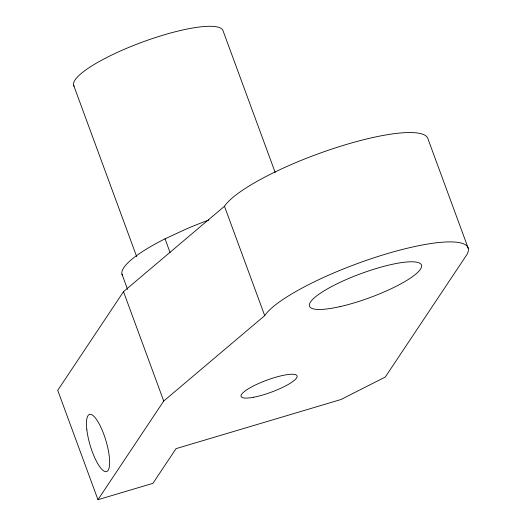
<?xml version="1.0" encoding="UTF-8"?>
<svg xmlns="http://www.w3.org/2000/svg" width="526" height="526" viewBox="0 0 526 526"><rect width="100%" height="100%" fill="white"/><g stroke="black" fill="none" stroke-linecap="round" stroke-linejoin="round"><path stroke-width="0.79" d="M468.272 248.404L428.032 139.048A109.369 23.486 -20.2 0 0 333.096 148.641A109.369 23.486 -20.2 0 0 224.47 206.264L123.498 291.667L57.728 390.338L97.968 499.7L152.921 483.335L176.052 448.639L340.92 399.536L385.269 377.057L466.22 255.616A109.369 23.486 -20.2 0 0 386.663 253.815A109.369 23.486 -20.2 0 0 264.709 315.626L163.737 401.022L97.968 499.7M275.203 172.528L223.136 31.021A79.538 17.082 -20.2 0 0 141.514 42.409A79.538 17.082 -20.2 0 0 74.107 86.323M224.47 206.264L264.709 315.626M165.046 238.843L170.076 252.513M73.594 85.153L136.694 256.655M121.966 274.184L127.555 289.372M123.498 291.667L163.737 401.022M122.492 275.473A99.427 21.349 -20.2 0 1 164.29 239.198L186.322 228.955A99.427 21.349 -20.2 0 1 208.822 220.039M340.066 306.612A59.655 12.808 -20.2 0 0 421.543 265.321A59.655 12.808 -20.2 0 0 334.779 284.928A59.655 12.808 -20.2 0 0 340.066 306.612M253.282 397.301A29.831 6.404 -20.2 0 0 297.078 376.905A29.831 6.404 -20.2 0 0 256.866 384.302A29.831 6.404 -20.2 0 0 253.282 397.301M86.843 429.808A29.831 8.225 73.4 0 0 106.265 471.658A29.831 8.225 73.4 0 0 101.025 427.553A29.831 8.225 73.4 0 0 86.843 429.808"/></g></svg>
